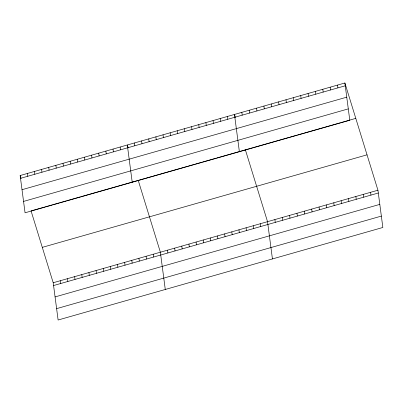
<?xml version="1.0" encoding="UTF-8"?>
<svg xmlns="http://www.w3.org/2000/svg" width="403" height="403" viewBox="0 0 403 403"><rect width="100%" height="100%" fill="white"/><g stroke="black" fill="none" stroke-linecap="round" stroke-linejoin="round"><path stroke-width="0.6" d="M344.887 82.988L349.794 120.255L25.057 212.789L20.15 175.527L344.887 82.988L377.943 190.211L382.85 227.473L58.113 320.012L53.206 282.745L31.061 210.91L44.753 207.006M20.518 178.328L345.255 85.789M22.014 189.702L346.751 97.163M23.56 201.419L348.298 108.881M45.348 206.835L51.896 204.971M52.491 204.8L59.04 202.936M59.634 202.764L66.183 200.901M66.782 200.729L80.474 196.825M81.068 196.659L123.933 184.443M124.527 184.272L131.076 182.408M131.675 182.237L138.224 180.373L160.369 252.207L165.275 289.475M138.818 180.201L145.367 178.338M145.962 178.166L152.51 176.297M153.105 176.131L180.494 168.328M181.088 168.157L187.637 166.288M188.231 166.122L194.78 164.253M195.374 164.086L201.923 162.218M202.518 162.046L216.215 158.147M216.809 157.976L252.746 147.735M253.311 147.574L260.106 145.639M260.67 145.478L266.902 143.705M267.466 143.544L274.262 141.604M274.826 141.443L289.55 137.247M290.115 137.085L296.91 135.151M297.474 134.99L303.706 133.217M304.27 133.055L340.51 122.729M341.074 122.567L355.794 118.371M42.3 247.361L367.037 154.828M53.206 282.745L377.943 190.211M53.574 285.546L378.311 193.007M55.075 296.92L379.812 204.381M56.616 308.638L381.354 216.099M235.387 117.399L234.475 114.452L239.382 151.714M245.387 149.835L267.532 221.67L272.438 258.938M128.225 147.936L127.313 144.989L132.219 182.252M20.15 175.527L21.057 178.474M370.584 192.307L370.951 195.107M363.224 194.402L363.592 197.203M355.864 196.503L356.232 199.304M337.528 85.088L337.895 87.884M348.499 198.598L348.872 201.399M330.168 87.184L330.536 89.985M341.14 200.694L341.507 203.495M322.803 89.28L323.176 92.08M333.78 202.795L334.147 205.595M315.443 91.38L315.811 94.181M326.42 204.89L326.788 207.691M308.083 93.476L308.451 96.277M319.06 206.991L319.428 209.787M300.724 95.571L301.091 98.372M311.695 209.086L312.068 211.887M293.364 97.672L293.732 100.473M304.336 211.182L304.703 213.983M285.999 99.768L286.372 102.569M296.976 213.283L297.343 216.084M278.639 101.868L279.007 104.664M289.616 215.378L289.984 218.179M271.279 103.964L271.647 106.765M282.256 217.474L282.624 220.275M263.92 106.06L264.287 108.86M274.896 219.575L275.264 222.375M256.56 108.16L256.928 110.961M249.2 110.256L249.568 113.057M260.388 223.705L260.756 226.506M241.835 112.351L242.208 115.152M253.245 225.74L253.613 228.541M246.102 227.781L246.47 230.581M227.332 116.487L227.7 119.288M238.959 229.816L239.327 232.617M220.189 118.522L220.557 121.323M231.811 231.851L232.183 234.652M213.046 120.557L213.414 123.358M224.667 233.886L225.035 236.687M205.898 122.593L206.271 125.393M217.524 235.921L217.892 238.722M198.755 124.633L199.122 127.429M210.381 237.956L210.749 240.757M191.611 126.668L191.979 129.469M203.238 239.992L203.606 242.792M184.468 128.703L184.836 131.504M196.09 242.032L196.457 244.828M177.325 130.738L177.693 133.539M188.947 244.067L189.314 246.868M170.177 132.773L170.55 135.574M181.803 246.102L182.171 248.903M163.034 134.809L163.401 137.609M174.66 248.137L175.028 250.938M155.89 136.844L156.258 139.645M167.512 250.172L167.885 252.973M148.747 138.879L149.115 141.68M141.599 140.919L141.972 143.715M153.226 254.243L153.593 257.043M134.456 142.954L134.824 145.755M146.082 256.278L146.45 259.079M138.939 258.318L139.307 261.119M120.17 147.024L120.537 149.825M131.791 260.353L132.164 263.154M113.026 149.06L113.394 151.86M124.648 262.388L125.016 265.189M105.878 151.095L106.251 153.896M117.505 264.423L117.872 267.224M98.735 153.13L99.103 155.931M110.362 266.459L110.729 269.259M91.592 155.17L91.96 157.966M103.218 268.494L103.586 271.295M84.449 157.205L84.816 160.006M96.07 270.529L96.443 273.33M77.305 159.24L77.673 162.041M88.927 272.569L89.295 275.365M70.157 161.276L70.53 164.076M81.784 274.604L82.152 277.405M63.014 163.311L63.382 166.112M74.641 276.639L75.008 279.44M55.871 165.346L56.239 168.147M67.497 278.675L67.865 281.475M48.728 167.381L49.095 170.182M60.349 280.71L60.722 283.51M41.585 169.416L41.952 172.217M34.436 171.456L34.809 174.252M27.293 173.492L27.661 176.292"/></g></svg>
